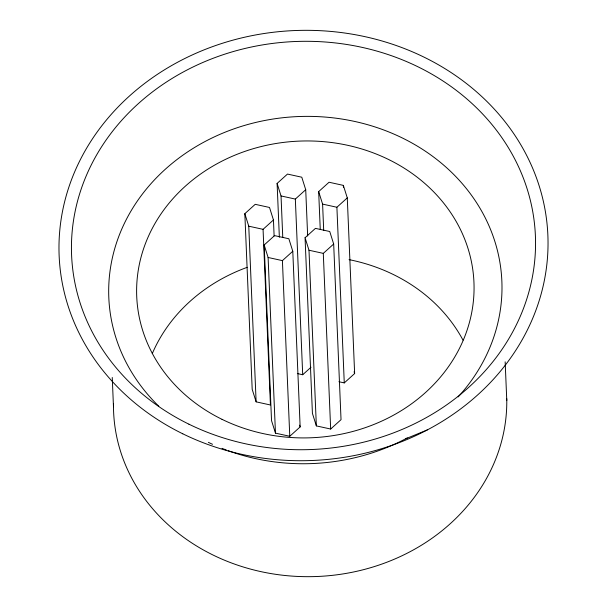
<?xml version="1.0" encoding="UTF-8"?>
<svg xmlns="http://www.w3.org/2000/svg" width="607" height="607" viewBox="0 0 607 607"><rect width="100%" height="100%" fill="white"/><g stroke="black" fill="none" stroke-linecap="round" stroke-linejoin="round"><path stroke-width="0.91" d="M279.357 237.261L277.103 183.435L287.483 174.072L301.785 177.214L305.716 189.718L307.658 235.994M273.446 219.969L263.066 229.332L270.434 404.99L256.124 401.849L252.193 389.345L244.833 213.687L255.213 204.324L269.516 207.465L273.446 219.969L274.121 236.024M297.339 373.555L302.703 374.739L295.336 199.081L305.716 189.718M320.253 229.378L318.667 191.607L329.047 182.244L343.35 185.385L347.28 197.89L354.64 373.548L344.268 382.911L338.903 381.727M264.174 244.978L274.554 235.615L288.856 238.756L292.786 251.26L300.146 426.918L289.774 436.281L275.464 433.14L271.534 420.636L264.174 244.978L268.104 257.482L275.464 433.14M344.268 382.911L336.9 207.253L347.28 197.89M305.063 237.732L315.443 228.369L329.745 231.51L333.675 244.014L341.035 419.672L330.663 429.035L316.353 425.894L312.423 413.39L305.063 237.732L308.993 250.236L316.353 425.894M289.774 436.281L282.407 260.623L292.786 251.26M330.663 429.035L323.296 253.377L333.675 244.014M302.703 374.739L311.004 367.25M405.605 438.808L427.282 429.931M318.667 191.607L322.598 204.111L336.9 207.253M277.103 183.435L281.033 195.94L295.336 199.081M244.833 213.687L248.764 226.191L263.066 229.332M308.993 250.236L323.296 253.377M268.104 257.482L282.407 260.623M354.078 371.757L354.64 373.548M299.585 425.135L300.146 426.918M505.153 361.818L506.777 400.506M343.35 185.385L343.433 187.275M322.598 204.111L323.706 230.554M281.033 195.94L282.771 237.489M248.764 226.191L256.124 401.849M112.249 377.463L113.471 406.713M506.754 398.64A196.698 173.025 -2.4 0 1 311.004 576.658A196.698 173.025 -2.4 0 1 113.479 403.913M158.799 406.235A196.698 173.025 -2.4 0 1 166.568 168.124A196.698 173.025 -2.4 0 1 437.093 159.709A196.698 173.025 -2.4 0 1 458.148 396.917M407.274 437.92A198.11 174.27 -2.4 0 1 228.179 450.698M226.403 450.045A198.11 174.27 -2.4 0 1 222.01 448.345M212.549 444.301A198.11 174.27 -2.4 0 1 208.368 442.336M152.281 353.615A168.761 148.449 -2.4 0 1 247.155 267.346M349.048 259.637A168.761 148.449 -2.4 0 1 462.997 340.14M222.025 419.338A168.761 148.449 -2.4 0 0 474.059 286.77A168.761 148.449 -2.4 0 0 219.931 162.19A168.761 148.449 -2.4 0 0 222.025 419.338M182.76 433.793A244.583 215.151 -2.4 0 0 548.03 241.654A244.583 215.151 -2.4 0 0 179.718 61.11A244.583 215.151 -2.4 0 0 182.76 433.793M188.921 424.179A232.102 204.164 -2.4 0 0 535.549 241.852A232.102 204.164 -2.4 0 0 186.03 70.518A232.102 204.164 -2.4 0 0 188.921 424.179"/></g></svg>
